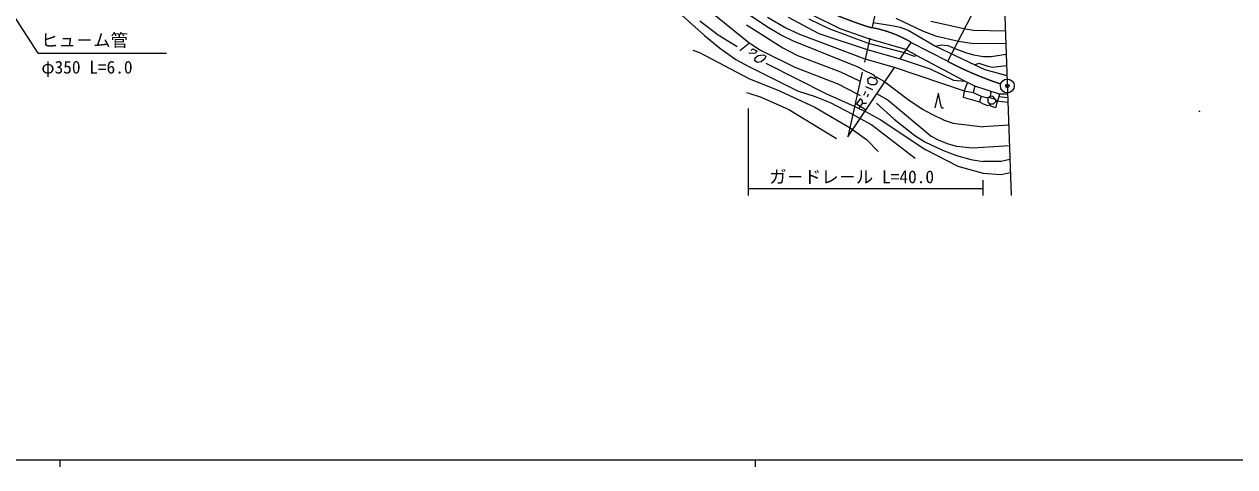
# Model space of a CAD drawing. Units: millimetres, scale not verified. Extents: x 69839 to 709839, y -172201 to 187799.
# Drawn here: x 192720 to 366851, y 11799 to 75436 of the extents above; entities that cross this region are included whole.
import ezdxf
from ezdxf.enums import TextEntityAlignment as Align

# ---------------------------------------------------------------- set-up
doc = ezdxf.new("R2010")
doc.units = ezdxf.units.MM
doc.header["$LTSCALE"] = 1000
doc.header["$PDMODE"] = 32
doc.header["$PDSIZE"] = 500
doc.linetypes.add('CHAIN', pattern=[18.5, 12, -1.5, 3.5, -1.5])
for name, color, linetype, lineweight in [('M-BGD', 7, 'Continuous', 25), ('M-BMK', 2, 'CHAIN', 13), ('M-BMK-HTXT', 7, 'Continuous', 13), ('M-BMK-LINE', 2, 'Continuous', 13), ('M-BMK-SRVR', 3, 'Continuous', 25), ('M-SUV', 7, 'Continuous', 13)]:
    doc.layers.add(name, color=color, linetype=linetype, lineweight=lineweight)
doc.layers.add('M-OTRS', color=6, linetype='Continuous')
doc.styles.add('ＭＳ ゴシック', font='')
doc.styles.get('ＭＳ ゴシック').set_extended_font_data('MS Gothic')

# ---------------------------------------------------------------- blocks, each defined once
blk = doc.blocks.new('BUHIN10')
at = {"color": 3, "linetype": 'Continuous', "lineweight": 25}
for radius in [995, 30]:
    blk.add_circle((0, 0), radius, dxfattribs=at)

msp = doc.modelspace()

# ---------------------------------------------------------------- linework, layer by layer
at = {"layer": 'M-BGD'}
for p, q in [((285430, 78400), (290595, 73828)), ((289410, 78908), (296945, 72812)), ((299485, 75098), (296860, 76876)), ((310068, 74759), (306004, 76791)), ((289918, 75944), (292542, 73912)), ((296606, 75352), (296860, 75182)), ((296860, 75182), (301856, 72050)), ((301517, 73912), (299485, 75098)), ((299654, 76452), (302279, 74928)), ((302279, 74928), (304226, 73997)), ((302618, 76452), (307020, 74082)), ((305581, 76198), (308460, 74844)), ((314810, 75690), (317519, 75267)), ((317519, 75267), (318704, 75013)), ((318112, 76283), (321922, 74505)), ((318704, 75013), (319890, 74590)), ((323107, 75860), (328102, 74759)), ((290595, 73828), (292712, 72050)), ((292542, 73912), (295252, 72219)), ((303380, 72981), (301517, 73912)), ((304226, 73997), (313624, 70441)), ((307020, 74082), (313963, 71796)), ((308460, 74844), (314132, 72727)), ((314217, 73320), (310068, 74759)), ((319551, 71796), (314217, 73320)), ((319890, 74590), (323784, 72304)), ((321922, 74505), (323784, 73743)), ((323784, 73743), (327086, 72981)), ((328102, 74759), (329288, 74590)), ((329288, 74590), (333839, 74499)), ((288902, 71711), (289833, 71372)), ((292712, 72050), (295082, 70356)), ((296860, 72558), (295675, 71626)), ((296945, 72812), (296860, 72558)), ((296945, 72812), (298638, 71711)), ((297284, 71711), (297538, 71880)), ((297538, 71880), (298130, 71542)), ((298130, 71542), (297876, 71288)), ((298638, 71711), (303549, 69256)), ((301856, 72050), (303972, 70949)), ((312693, 69256), (303380, 72981)), ((313963, 71796), (318704, 70441)), ((314132, 72727), (319297, 71372)), ((321075, 70949), (319551, 71796)), ((320313, 72812), (325562, 70102)), ((323784, 72304), (324631, 72473)), ((323784, 72304), (329457, 69594)), ((324631, 72473), (325562, 72388)), ((325562, 72388), (326578, 71965)), ((326578, 71965), (328102, 71372)), ((327086, 72981), (329288, 72642)), ((329288, 72642), (333904, 72727)), ((289833, 71372), (296945, 67647)), ((295082, 70356), (296945, 69340)), ((297453, 71203), (296945, 71288)), ((297876, 71288), (297453, 71203)), ((297792, 70187), (297876, 70610)), ((298215, 69933), (297792, 70187)), ((297876, 70610), (298300, 70949)), ((298723, 70018), (298215, 69933)), ((298300, 70949), (299062, 71034)), ((299231, 70441), (298723, 70018)), ((299062, 71034), (299400, 70864)), ((299400, 70864), (299231, 70441)), ((299400, 69848), (308121, 65446)), ((303972, 70949), (310153, 68578)), ((313624, 70441), (317858, 69256)), ((318704, 70441), (323022, 69002)), ((319297, 71372), (320736, 70864)), ((320736, 70864), (321075, 70949)), ((328018, 67224), (321075, 70949)), ((328102, 71372), (329288, 71034)), ((329288, 71034), (330727, 70780)), ((329457, 69594), (330050, 69848)), ((330050, 69848), (331320, 69425)), ((330727, 70780), (331828, 70780)), ((331828, 70780), (333963, 71108)), ((296945, 69340), (303972, 65869)), ((303549, 69256), (309730, 66885)), ((310153, 68578), (312862, 67308)), ((313286, 68917), (312693, 69256)), ((313286, 68917), (314894, 68155)), ((314894, 68155), (315148, 67732)), ((317858, 69256), (327933, 65869)), ((323022, 69002), (326409, 67393)), ((329457, 69594), (330896, 68917)), ((329457, 69594), (330896, 68917)), ((330896, 68917), (334074, 68081)), ((331320, 69425), (331997, 69256)), ((331997, 69256), (334022, 69509)), ((296945, 67647), (301348, 65869)), ((309730, 66885), (312524, 65446)), ((313709, 66462), (314725, 66038)), ((314048, 67562), (314386, 67816)), ((314132, 66970), (314048, 67562)), ((314556, 66716), (314132, 66970)), ((314386, 67816), (314640, 67816)), ((315064, 66716), (314556, 66716)), ((314640, 67816), (314979, 67647)), ((314979, 67647), (315148, 67732)), ((315318, 66885), (315064, 66716)), ((315318, 67816), (315148, 67732)), ((315148, 67732), (315402, 67224)), ((316503, 67139), (315318, 67816)), ((315402, 67224), (315318, 66885)), ((316503, 67139), (319890, 64599)), ((326409, 67393), (328018, 67224)), ((328356, 66970), (327933, 65869)), ((329457, 66546), (328018, 67224)), ((329457, 66546), (329203, 65615)), ((333013, 65361), (329457, 66546)), ((296606, 65615), (296945, 65530)), ((296945, 65530), (298723, 64938)), ((298723, 64938), (302702, 63160)), ((301348, 65869), (306428, 63498)), ((303972, 65869), (306512, 65022)), ((306512, 65022), (308629, 64176)), ((308121, 65446), (312100, 63668)), ((312947, 64684), (312439, 64006)), ((312524, 65446), (312947, 65192)), ((313286, 64430), (312947, 64684)), ((313286, 64091), (313286, 64430)), ((313709, 65784), (313455, 65192)), ((314132, 65361), (313963, 64938)), ((315402, 65446), (317011, 64514)), ((317011, 64514), (323192, 59350)), ((319890, 64599), (321922, 63244)), ((324208, 65446), (323700, 63414)), ((324208, 65530), (324208, 65446)), ((324208, 65446), (324546, 63583)), ((327933, 65869), (327764, 64938)), ((327764, 64938), (330134, 64260)), ((327933, 65869), (329203, 65615)), ((329203, 65615), (330388, 65107)), ((330388, 65107), (330134, 64260)), ((330388, 65107), (331320, 64853)), ((331658, 65022), (331320, 64853)), ((331320, 64853), (331320, 64260)), ((331743, 65700), (331658, 65022)), ((331743, 65107), (331658, 65022)), ((331658, 64853), (331658, 65022)), ((332420, 64599), (331658, 64853)), ((332082, 65022), (331743, 65107)), ((332420, 64599), (332082, 65022)), ((332590, 64430), (332082, 63922)), ((332420, 64599), (332420, 64514)), ((332420, 64514), (332590, 64430)), ((332759, 64514), (332590, 64430)), ((332590, 64430), (334215, 64226)), ((332590, 64430), (332674, 64260)), ((332928, 65022), (332759, 64514)), ((333013, 65361), (332928, 65022)), ((332928, 65022), (334191, 64883)), ((334174, 65361), (333013, 65361)), ((302702, 63160), (309560, 59011)), ((306428, 63498), (311508, 60535)), ((308629, 64176), (311846, 62482)), ((312100, 63668), (312778, 63329)), ((312270, 64006), (312439, 64006)), ((312439, 64006), (312947, 63668)), ((312947, 63668), (312778, 63329)), ((312778, 63329), (313709, 62906)), ((313286, 64091), (312947, 63668)), ((312947, 63668), (313709, 63160)), ((313286, 64091), (313878, 64091)), ((313709, 62906), (315826, 61720)), ((315318, 64091), (317858, 61805)), ((321922, 63244), (323276, 62482)), ((324546, 63583), (324716, 63414)), ((324716, 63414), (324970, 63414)), ((330134, 64260), (330642, 64006)), ((330642, 64006), (331320, 63752)), ((331320, 64260), (331658, 63837)), ((331320, 63752), (331658, 63837)), ((331828, 63922), (331658, 63837)), ((331743, 63668), (331658, 63837)), ((332420, 63414), (331743, 63668)), ((332082, 63922), (331828, 63922)), ((332674, 64260), (332420, 63414)), ((311846, 62482), (312947, 61890)), ((312947, 61890), (314640, 60958)), ((314640, 60958), (320897, 56158)), ((315826, 61720), (322260, 57487)), ((317858, 61805), (320821, 59434)), ((323276, 62482), (325054, 61636)), ((325054, 61636), (326324, 61212)), ((326324, 61212), (330642, 60704)), ((311508, 60535), (311846, 60281)), ((311846, 60281), (313878, 58842)), ((320821, 59434), (322260, 58503)), ((323192, 59350), (324292, 58757)), ((334337, 60900), (330642, 60704)), ((313878, 58842), (315572, 57148)), ((322260, 58503), (324800, 57318)), ((322260, 57487), (327002, 55032)), ((324292, 58757), (325647, 58249)), ((325647, 58249), (326832, 57910)), ((326832, 57910), (329118, 57656)), ((329118, 57656), (330642, 57741)), ((330642, 57741), (334443, 58001)), ((324800, 57318), (326832, 56556)), ((326832, 56556), (328864, 55963)), ((328864, 55963), (330642, 55709)), ((334517, 55977), (333267, 55709)), ((327002, 55032), (330134, 54185)), ((330134, 54185), (330642, 54016)), ((333267, 55709), (330642, 55709)), ((330642, 54016), (333182, 53846)), ((333182, 53846), (334585, 54109))]:
    msp.add_line(p, q, dxfattribs=at)
for radius in [31.2, 25, 18.8, 12.5, 6.2]:
    msp.add_circle((361755, 62920), radius, dxfattribs=at)
at = {"layer": 'M-BMK'}
for p, q in [((321329, 104646), (311169, 59265)), ((325562, 70102), (333436, 85342)), ((311169, 59265), (320313, 72812)), ((320313, 72812), (325562, 70102))]:
    msp.add_line(p, q, dxfattribs=at)
for centre, radius, start, end in [((329000, 122822), 50000, 239.85226, 253.31012), ((311631, 58197), 17000, 59.28657, 79.80266), ((348881, 114332), 50000, 242.20055, 251.6946)]:
    msp.add_arc(centre, radius, start, end, dxfattribs=at)
at = {"layer": 'M-BMK-HTXT'}
for p, q in [((194715, 71277), (180059, 94079)), ((194715, 71277), (213197, 71277)), ((296860, 63304), (296860, 50814)), ((330642, 50814), (330642, 52993)), ((296860, 51814), (330642, 51814))]:
    msp.add_line(p, q, dxfattribs=at)
at = {"layer": 'M-BMK-LINE'}
msp.add_line((333352, 87798), (334706, 50798), dxfattribs=at)
at = {"layer": 'M-OTRS'}
msp.add_point((334130, 66557), dxfattribs=at)
at = {"layer": 'M-SUV'}
for p, q in [((69839, 12799), (608839, 12799)), ((197839, 12799), (197839, 11799)), ((297839, 12799), (297839, 11799))]:
    msp.add_line(p, q, dxfattribs=at)

# ---------------------------------------------------------------- block references
at = {"layer": 'M-BMK-SRVR'}
msp.add_blockref('BUHIN10', (334130, 66557), dxfattribs=at)

# ---------------------------------------------------------------- texts
at = {"layer": 'M-BMK-HTXT', "style": 'ＭＳ ゴシック'}
for s, p in [('ヒュ－ム管', (195142, 71674)), ('φ350 L=6.0', (195188, 67792)), ('ガ－ドレ－ル L=40.0', (299864, 52025))]:
    msp.add_text(s, height=1833, dxfattribs=at).set_placement(p, align=Align.BOTTOM_LEFT)

doc.saveas('drawing.dxf')
